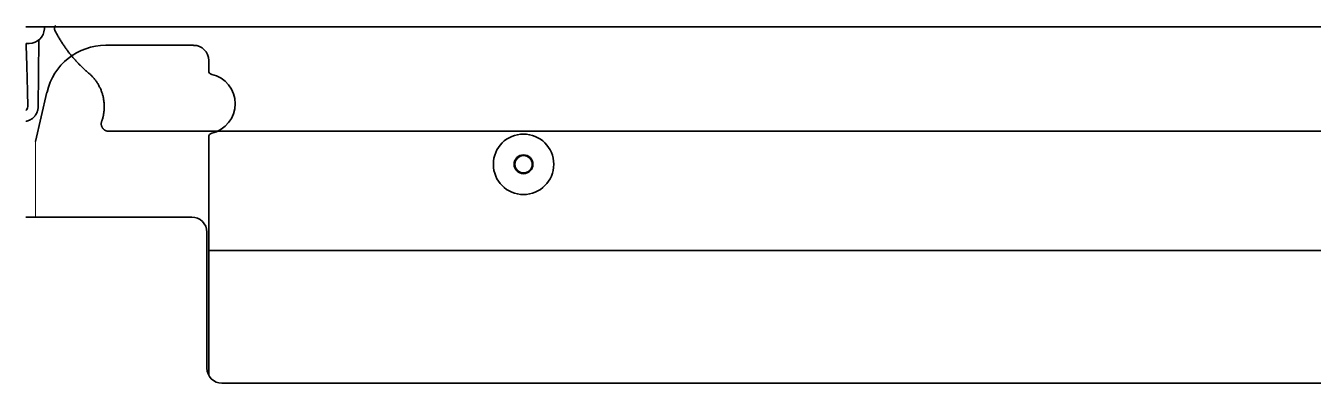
# Model space of a CAD drawing. Extents: x 6569 to 10251, y -294 to 3100.
# Drawn here: x 8585.6 to 8756.1, y 176 to 223.4 of the extents above; entities that cross this region are included whole.
import ezdxf

# ---------------------------------------------------------------- set-up
doc = ezdxf.new("R2010")
doc.units = 0
doc.header["$LTSCALE"] = 5
doc.layers.get('0').update_dxf_attribs({"linetype": 'CONTINUOUS', "lineweight": 0})
doc.layers.add('1', color=7, linetype='CONTINUOUS', true_color=0xffffff)

msp = doc.modelspace()

# ---------------------------------------------------------------- linework, layer by layer
msp.add_line((8586.87, 208.03), (8586.87, 198.03))
at = {"layer": '1', "color": 7, "linetype": 'Continuous', "lineweight": 35}
for p, q in [((8585.57, 223.22), (9069.26, 223.22)), ((8588.04, 223.22), (8588.03, 222.96)), ((8586.03, 221.03), (8585.61, 221.03)), ((8587.29, 221.47), (8587.21, 212.65)), ((8596.18, 220.78), (8607.81, 220.78)), ((8609.81, 217.41), (8609.81, 218.78)), ((8586.87, 208.03), (8588.38, 214.58)), ((8596.56, 209.39), (8633.56, 209.39)), ((8609.81, 177.06), (8609.81, 208.64)), ((8633.56, 209.39), (8972.56, 209.39)), ((8585.56, 198.03), (8607.56, 198.03)), ((8609.56, 196.03), (8609.56, 178.03)), ((8609.82, 193.61), (8996.31, 193.61)), ((8611.56, 176.03), (8994.56, 176.03))]:
    msp.add_line(p, q, dxfattribs=at)
for radius in [4, 1.25, 1.15]:
    msp.add_circle((8651.51, 205.02), radius, dxfattribs=at)
for centre, radius, start, end in [((8586.03, 223.03), 2, 270, 358), ((8609.31, 213.03), 4, 282.8113, 77.1887), ((8607.56, 196.03), 2, 0, 90), ((8611.56, 178.03), 2, 180, 270)]:
    msp.add_arc(centre, radius, start, end, dxfattribs=at)
for centre, major_axis, ratio, start_param, end_param in [((8583.31, -4.91), (2, 228.93), 0.008731, -0.316297, -0.16199), ((8596.18, 212.78), (-5.66, 5.66), 0.999924, -0.78536, 0.558565), ((8607.81, 218.78), (1.41, 1.41), 0.999924, 5.497825, 7.068545), ((8610.31, 217.41), (-0.488, 0.111), 0.99996, 0.223593, 1.570257), ((8610.31, 217.41), (0.111, 0.488), 0.99996, 1.794388, 3.141593), ((8585.21, 212.65), (0.622, 0), 0.999962, -0.966563, 0.017944), ((8610.31, 208.64), (-0.111, 0.488), 0.99996, 0.000009, 1.347213)]:
    msp.add_ellipse(centre, major_axis=major_axis, ratio=ratio, start_param=start_param, end_param=end_param, dxfattribs=at)
for points, weights, knots in [([(8589.49, 223.37), (8589.49, 223.36), (8589.48, 223.36), (8589.48, 223.36), (8589.39, 223.25), (8589.32, 223.1), (8589.34, 222.93), (8590.25, 221.11), (8591.33, 219.56), (8592.61, 218.16), (8594.06, 216.96)], [0.540682030403, 0.540691538072, 0.540698049593, 0.54070139398, 0.54070139398, 0.529985887725, 0.54070139398, 0.534816719201, 0.532855160942, 0.534816719201, 0.54070139398], [0, 0, 0, 0, 0, 0.001233, 0.001233, 0.001233, 0.071038, 0.071038, 0.071038, 1, 1, 1, 1, 1]), ([(8595.67, 210.83), (8595.52, 210.52), (8595.47, 210.05), (8595.77, 209.69), (8596.18, 209.46), (8596.3, 209.41), (8596.44, 209.39), (8596.57, 209.39)], [0.54070139398, 0.54070139398, 0.513911526396, 0.54070139398, 0.54070139398, 0.537386695058, 0.534255154627, 0.532343872371], [0, 0, 0, 0, 0, 0.739781, 0.739781, 0.739781, 1, 1, 1, 1, 1])]:
    msp.add_rational_spline(points, weights, degree=4, knots=knots, dxfattribs=at)
msp.add_rational_spline([(8594.06, 216.96), (8595.34, 215.8), (8596.11, 214.22), (8596.21, 212.46), (8595.67, 210.83)], [0.54070139398, 0.497335017551, 0.482879558741, 0.497335017551, 0.54070139398], degree=4, dxfattribs=at)
for points, knots in [([(8587.21, 212.65), (8587.21, 212.65), (8587.21, 212.65), (8587.21, 212.65), (8587.21, 212.65), (8587.21, 212.65), (8587.21, 212.65), (8587.21, 212.65), (8587.21, 212.65), (8587.21, 212.65), (8587.21, 212.65), (8587.21, 212.64), (8587.21, 212.64), (8587.21, 212.63), (8587.21, 212.63), (8587.21, 212.61), (8587.21, 212.6), (8587.21, 212.57), (8587.21, 212.55), (8587.2, 212.49), (8587.2, 212.45), (8587.19, 212.37), (8587.18, 212.33), (8587.17, 212.26), (8587.15, 212.18), (8587.13, 212.1), (8587.11, 212.04), (8587.1, 212.03), (8587.09, 211.99), (8587.08, 211.97), (8587.05, 211.88), (8586.98, 211.73), (8586.9, 211.6), (8586.83, 211.5), (8586.81, 211.47), (8586.76, 211.41), (8586.74, 211.37), (8586.66, 211.29), (8586.54, 211.17), (8586.41, 211.06), (8586.32, 211.01), (8586.29, 210.99), (8586.27, 210.98), (8586.22, 210.94), (8586.19, 210.92), (8586.08, 210.87), (8585.94, 210.8), (8585.79, 210.75), (8585.69, 210.73), (8585.67, 210.72), (8585.63, 210.72), (8585.61, 210.71), (8585.58, 210.7), (8585.57, 210.7)], [0, 0, 0, 0, 0.000084, 0.000084, 0.000168, 0.000336, 0.000672, 0.000672, 0.001345, 0.001345, 0.002689, 0.002689, 0.005378, 0.005378, 0.010757, 0.010757, 0.021514, 0.021514, 0.043027, 0.043027, 0.086055, 0.086055, 0.129082, 0.129082, 0.17211, 0.215137, 0.215137, 0.236651, 0.236651, 0.258165, 0.258165, 0.34422, 0.430275, 0.430275, 0.473302, 0.473302, 0.51633, 0.51633, 0.602385, 0.68844, 0.709953, 0.709953, 0.731467, 0.731467, 0.774494, 0.774494, 0.860549, 0.946604, 0.946604, 0.968118, 0.968118, 0.989632, 1, 1, 1, 1]), ([(8609.81, 208.64), (8609.81, 208.67), (8609.82, 208.72), (8609.83, 208.78), (8609.85, 208.83), (8609.86, 208.86), (8609.89, 208.9), (8609.91, 208.93), (8609.94, 208.97), (8609.96, 208.99), (8610, 209.03), (8610.02, 209.05), (8610.07, 209.08), (8610.1, 209.09), (8610.14, 209.11), (8610.15, 209.11), (8610.18, 209.12), (8610.19, 209.12), (8610.2, 209.13)], [0, 0, 0, 0, 0.125, 0.25, 0.25, 0.375, 0.375, 0.5, 0.5, 0.625, 0.625, 0.75, 0.75, 0.875, 0.875, 0.9375, 0.9375, 1, 1, 1, 1])]:
    msp.add_open_spline(points, degree=3, knots=knots, dxfattribs=at)

doc.saveas('drawing.dxf')
